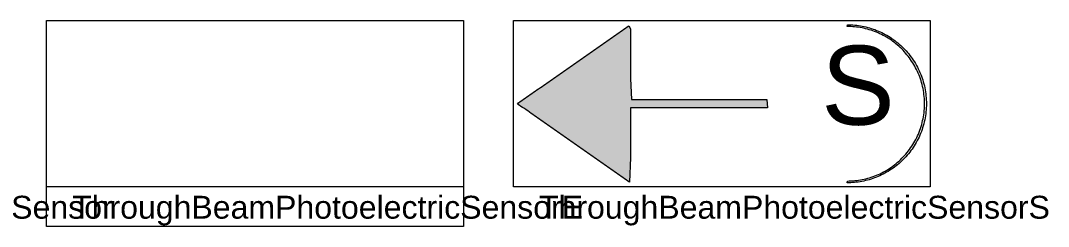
# Model space of a CAD drawing. Extents: x 0 to 1153, y -89 to 903.
# Drawn here: x 659.5 to 1152.7, y 566 to 665 of the extents above; entities that cross this region are included whole.
import ezdxf

# ---------------------------------------------------------------- set-up
doc = ezdxf.new("R2010")
doc.units = 0
doc.layers.get('0').update_dxf_attribs({"lineweight": 0})
doc.styles.add('Arial', font='Arial.ttf')
doc.styles.add('ArialMT', font='ArialMT.ttf')

msp = doc.modelspace()

# ---------------------------------------------------------------- hatches: boundary and pattern name
at = {"true_color": 0x000000}
h = msp.add_hatch(color=256, dxfattribs=at)
h.dxf.hatch_style = 1
h.paths.add_polyline_path([(952.16, 623.03), (952.16, 599.11), (951.76, 587.28), (950.96, 587.84), (950.16, 588.4), (949.36, 588.96), (948.55, 589.52), (947.75, 590.08), (946.95, 590.64), (946.15, 591.21), (945.34, 591.77), (944.54, 592.33), (943.74, 592.89), (942.94, 593.45), (942.14, 594.01), (941.33, 594.57), (940.53, 595.13), (939.73, 595.69), (938.93, 596.26), (938.13, 596.82), (937.32, 597.38), (936.52, 597.94), (935.72, 598.5), (934.92, 599.06), (934.11, 599.62), (933.31, 600.18), (932.51, 600.74), (931.71, 601.31), (930.91, 601.87), (930.1, 602.43), (929.3, 602.99), (928.5, 603.55), (927.7, 604.11), (926.89, 604.67), (926.09, 605.23), (925.29, 605.79), (924.49, 606.36), (923.69, 606.92), (922.88, 607.48), (922.08, 608.04), (921.28, 608.6), (920.48, 609.16), (919.68, 609.72), (918.87, 610.28), (918.07, 610.85), (917.27, 611.41), (916.47, 611.97), (915.66, 612.53), (914.86, 613.09), (914.06, 613.65), (913.26, 614.21), (912.46, 614.77), (911.65, 615.33), (910.85, 615.9), (910.05, 616.46), (909.25, 617.02), (908.45, 617.58), (907.64, 618.14), (906.84, 618.7), (906.04, 619.26), (905.24, 619.82), (904.43, 620.38), (903.63, 620.95), (902.83, 621.51), (902.03, 622.07), (901.23, 622.63), (900.42, 623.19), (899.62, 623.75), (898.82, 624.31), (898.02, 624.87), (898.48, 625.44), (899.28, 626), (900.08, 626.56), (900.88, 627.12), (901.69, 627.68), (902.49, 628.24), (903.29, 628.8), (904.09, 629.36), (904.9, 629.93), (905.7, 630.49), (906.5, 631.05), (907.3, 631.61), (908.1, 632.17), (908.91, 632.73), (909.71, 633.29), (910.51, 633.85), (911.31, 634.42), (912.12, 634.98), (912.92, 635.54), (913.72, 636.1), (914.52, 636.66), (915.32, 637.22), (916.13, 637.78), (916.93, 638.35), (917.73, 638.91), (918.53, 639.47), (919.33, 640.03), (920.14, 640.59), (920.94, 641.15), (921.74, 641.71), (922.54, 642.27), (923.35, 642.84), (924.15, 643.4), (924.95, 643.96), (925.75, 644.52), (926.55, 645.08), (927.36, 645.64), (928.16, 646.2), (928.96, 646.77), (929.76, 647.33), (930.56, 647.89), (931.37, 648.45), (932.17, 649.01), (932.97, 649.57), (933.77, 650.13), (934.58, 650.69), (935.38, 651.26), (936.18, 651.82), (936.98, 652.38), (937.78, 652.94), (938.59, 653.5), (939.39, 654.06), (940.19, 654.62), (940.99, 655.19), (941.79, 655.75), (942.6, 656.31), (943.4, 656.87), (944.2, 657.43), (945, 657.99), (945.81, 658.55), (946.61, 659.11), (947.41, 659.68), (948.21, 660.24), (949.01, 660.8), (949.82, 661.36), (950.62, 661.92), (951.42, 662.48), (952.16, 661.05), (952.16, 637.14), (952.62, 626.97), (953.42, 626.97), (954.22, 626.97), (955.03, 626.97), (955.83, 626.97), (956.63, 626.97), (957.43, 626.97), (958.24, 626.97), (959.04, 626.97), (959.84, 626.97), (960.64, 626.97), (961.44, 626.97), (962.25, 626.97), (963.05, 626.97), (963.85, 626.97), (964.65, 626.97), (965.46, 626.97), (966.26, 626.97), (967.06, 626.97), (967.86, 626.97), (968.67, 626.97), (969.47, 626.97), (970.27, 626.97), (971.07, 626.97), (971.88, 626.97), (972.68, 626.97), (973.48, 626.97), (974.28, 626.97), (975.09, 626.97), (975.89, 626.97), (976.69, 626.97), (977.49, 626.97), (978.29, 626.97), (979.1, 626.97), (979.9, 626.97), (980.7, 626.97), (981.5, 626.97), (982.31, 626.97), (983.11, 626.97), (983.91, 626.97), (984.71, 626.97), (985.52, 626.97), (986.32, 626.97), (987.12, 626.97), (987.92, 626.97), (988.73, 626.97), (989.53, 626.97), (990.33, 626.97), (991.13, 626.97), (991.94, 626.97), (992.74, 626.97), (993.54, 626.97), (994.34, 626.97), (995.14, 626.97), (995.95, 626.97), (996.75, 626.97), (997.55, 626.97), (998.35, 626.97), (999.16, 626.97), (999.96, 626.97), (1000.76, 626.97), (1001.56, 626.97), (1002.37, 626.97), (1003.17, 626.97), (1003.97, 626.97), (1004.77, 626.97), (1005.58, 626.97), (1006.38, 626.97), (1007.18, 626.97), (1007.98, 626.97), (1008.78, 626.97), (1009.59, 626.97), (1010.39, 626.97), (1011.19, 626.97), (1011.99, 626.97), (1012.8, 626.97), (1013.6, 626.97), (1014.4, 626.97), (1015.2, 626.97), (1016.01, 626.97), (1016.81, 626.97), (1017.61, 626.97), (1017.95, 623.03), (1017.15, 623.03), (1016.35, 623.03), (1015.55, 623.03), (1014.74, 623.03), (1013.94, 623.03), (1013.14, 623.03), (1012.34, 623.03), (1011.53, 623.03), (1010.73, 623.03), (1009.93, 623.03), (1009.13, 623.03), (1008.32, 623.03), (1007.52, 623.03), (1006.72, 623.03), (1005.92, 623.03), (1005.11, 623.03), (1004.31, 623.03), (1003.51, 623.03), (1002.71, 623.03), (1001.9, 623.03), (1001.1, 623.03), (1000.3, 623.03), (999.5, 623.03), (998.7, 623.03), (997.89, 623.03), (997.09, 623.03), (996.29, 623.03), (995.49, 623.03), (994.68, 623.03), (993.88, 623.03), (993.08, 623.03), (992.28, 623.03), (991.47, 623.03), (990.67, 623.03), (989.87, 623.03), (989.07, 623.03), (988.26, 623.03), (987.46, 623.03), (986.66, 623.03), (985.86, 623.03), (985.05, 623.03), (984.25, 623.03), (983.45, 623.03), (982.65, 623.03), (981.85, 623.03), (981.04, 623.03), (980.24, 623.03), (979.44, 623.03), (978.64, 623.03), (977.83, 623.03), (977.03, 623.03), (976.23, 623.03), (975.43, 623.03), (974.62, 623.03), (973.82, 623.03), (973.02, 623.03), (972.22, 623.03), (971.41, 623.03), (970.61, 623.03), (969.81, 623.03), (969.01, 623.03), (968.2, 623.03), (967.4, 623.03), (966.6, 623.03), (965.8, 623.03), (965, 623.03), (964.19, 623.03), (963.39, 623.03), (962.59, 623.03), (961.79, 623.03), (960.98, 623.03), (960.18, 623.03), (959.38, 623.03), (958.58, 623.03), (957.77, 623.03), (956.97, 623.03), (956.17, 623.03), (955.37, 623.03), (954.56, 623.03), (953.76, 623.03), (952.96, 623.03), (952.16, 623.03)])

# ---------------------------------------------------------------- linework, layer by layer
for points in [[(672, 665), (872, 665), (872, 566), (672, 566), (672, 665)], [(952.16, 623.03), (952.16, 599.11), (951.76, 587.28), (950.96, 587.84), (950.16, 588.4), (949.36, 588.96), (948.55, 589.52), (947.75, 590.08), (946.95, 590.64), (946.15, 591.21), (945.34, 591.77), (944.54, 592.33), (943.74, 592.89), (942.94, 593.45), (942.14, 594.01), (941.33, 594.57), (940.53, 595.13), (939.73, 595.69), (938.93, 596.26), (938.13, 596.82), (937.32, 597.38), (936.52, 597.94), (935.72, 598.5), (934.92, 599.06), (934.11, 599.62), (933.31, 600.18), (932.51, 600.74), (931.71, 601.31), (930.91, 601.87), (930.1, 602.43), (929.3, 602.99), (928.5, 603.55), (927.7, 604.11), (926.89, 604.67), (926.09, 605.23), (925.29, 605.79), (924.49, 606.36), (923.69, 606.92), (922.88, 607.48), (922.08, 608.04), (921.28, 608.6), (920.48, 609.16), (919.68, 609.72), (918.87, 610.28), (918.07, 610.85), (917.27, 611.41), (916.47, 611.97), (915.66, 612.53), (914.86, 613.09), (914.06, 613.65), (913.26, 614.21), (912.46, 614.77), (911.65, 615.33), (910.85, 615.9), (910.05, 616.46), (909.25, 617.02), (908.45, 617.58), (907.64, 618.14), (906.84, 618.7), (906.04, 619.26), (905.24, 619.82), (904.43, 620.38), (903.63, 620.95), (902.83, 621.51), (902.03, 622.07), (901.23, 622.63), (900.42, 623.19), (899.62, 623.75), (898.82, 624.31), (898.02, 624.87), (898.48, 625.44), (899.28, 626), (900.08, 626.56), (900.88, 627.12), (901.69, 627.68), (902.49, 628.24), (903.29, 628.8), (904.09, 629.36), (904.9, 629.93), (905.7, 630.49), (906.5, 631.05), (907.3, 631.61), (908.1, 632.17), (908.91, 632.73), (909.71, 633.29), (910.51, 633.85), (911.31, 634.42), (912.12, 634.98), (912.92, 635.54), (913.72, 636.1), (914.52, 636.66), (915.32, 637.22), (916.13, 637.78), (916.93, 638.35), (917.73, 638.91), (918.53, 639.47), (919.33, 640.03), (920.14, 640.59), (920.94, 641.15), (921.74, 641.71), (922.54, 642.27), (923.35, 642.84), (924.15, 643.4), (924.95, 643.96), (925.75, 644.52), (926.55, 645.08), (927.36, 645.64), (928.16, 646.2), (928.96, 646.77), (929.76, 647.33), (930.56, 647.89), (931.37, 648.45), (932.17, 649.01), (932.97, 649.57), (933.77, 650.13), (934.58, 650.69), (935.38, 651.26), (936.18, 651.82), (936.98, 652.38), (937.78, 652.94), (938.59, 653.5), (939.39, 654.06), (940.19, 654.62), (940.99, 655.19), (941.79, 655.75), (942.6, 656.31), (943.4, 656.87), (944.2, 657.43), (945, 657.99), (945.81, 658.55), (946.61, 659.11), (947.41, 659.68), (948.21, 660.24), (949.01, 660.8), (949.82, 661.36), (950.62, 661.92), (951.42, 662.48), (952.16, 661.05), (952.16, 637.14), (952.62, 626.97), (953.42, 626.97), (954.22, 626.97), (955.03, 626.97), (955.83, 626.97), (956.63, 626.97), (957.43, 626.97), (958.24, 626.97), (959.04, 626.97), (959.84, 626.97), (960.64, 626.97), (961.44, 626.97), (962.25, 626.97), (963.05, 626.97), (963.85, 626.97), (964.65, 626.97), (965.46, 626.97), (966.26, 626.97), (967.06, 626.97), (967.86, 626.97), (968.67, 626.97), (969.47, 626.97), (970.27, 626.97), (971.07, 626.97), (971.88, 626.97), (972.68, 626.97), (973.48, 626.97), (974.28, 626.97), (975.09, 626.97), (975.89, 626.97), (976.69, 626.97), (977.49, 626.97), (978.29, 626.97), (979.1, 626.97), (979.9, 626.97), (980.7, 626.97), (981.5, 626.97), (982.31, 626.97), (983.11, 626.97), (983.91, 626.97), (984.71, 626.97), (985.52, 626.97), (986.32, 626.97), (987.12, 626.97), (987.92, 626.97), (988.73, 626.97), (989.53, 626.97), (990.33, 626.97), (991.13, 626.97), (991.94, 626.97), (992.74, 626.97), (993.54, 626.97), (994.34, 626.97), (995.14, 626.97), (995.95, 626.97), (996.75, 626.97), (997.55, 626.97), (998.35, 626.97), (999.16, 626.97), (999.96, 626.97), (1000.76, 626.97), (1001.56, 626.97), (1002.37, 626.97), (1003.17, 626.97), (1003.97, 626.97), (1004.77, 626.97), (1005.58, 626.97), (1006.38, 626.97), (1007.18, 626.97), (1007.98, 626.97), (1008.78, 626.97), (1009.59, 626.97), (1010.39, 626.97), (1011.19, 626.97), (1011.99, 626.97), (1012.8, 626.97), (1013.6, 626.97), (1014.4, 626.97), (1015.2, 626.97), (1016.01, 626.97), (1016.81, 626.97), (1017.61, 626.97), (1017.95, 623.03), (1017.15, 623.03), (1016.35, 623.03), (1015.55, 623.03), (1014.74, 623.03), (1013.94, 623.03), (1013.14, 623.03), (1012.34, 623.03), (1011.53, 623.03), (1010.73, 623.03), (1009.93, 623.03), (1009.13, 623.03), (1008.32, 623.03), (1007.52, 623.03), (1006.72, 623.03), (1005.92, 623.03), (1005.11, 623.03), (1004.31, 623.03), (1003.51, 623.03), (1002.71, 623.03), (1001.9, 623.03), (1001.1, 623.03), (1000.3, 623.03), (999.5, 623.03), (998.7, 623.03), (997.89, 623.03), (997.09, 623.03), (996.29, 623.03), (995.49, 623.03), (994.68, 623.03), (993.88, 623.03), (993.08, 623.03), (992.28, 623.03), (991.47, 623.03), (990.67, 623.03), (989.87, 623.03), (989.07, 623.03), (988.26, 623.03), (987.46, 623.03), (986.66, 623.03), (985.86, 623.03), (985.05, 623.03), (984.25, 623.03), (983.45, 623.03), (982.65, 623.03), (981.85, 623.03), (981.04, 623.03), (980.24, 623.03), (979.44, 623.03), (978.64, 623.03), (977.83, 623.03), (977.03, 623.03), (976.23, 623.03), (975.43, 623.03), (974.62, 623.03), (973.82, 623.03), (973.02, 623.03), (972.22, 623.03), (971.41, 623.03), (970.61, 623.03), (969.81, 623.03), (969.01, 623.03), (968.2, 623.03), (967.4, 623.03), (966.6, 623.03), (965.8, 623.03), (965, 623.03), (964.19, 623.03), (963.39, 623.03), (962.59, 623.03), (961.79, 623.03), (960.98, 623.03), (960.18, 623.03), (959.38, 623.03), (958.58, 623.03), (957.77, 623.03), (956.97, 623.03), (956.17, 623.03), (955.37, 623.03), (954.56, 623.03), (953.76, 623.03), (952.96, 623.03), (952.16, 623.03), (952.16, 623.03)], [(1056.12, 662.14), (1056.22, 663), (1057.12, 662.99), (1058.01, 662.95), (1058.9, 662.9), (1059.79, 662.82), (1060.69, 662.73), (1061.57, 662.61), (1062.46, 662.47), (1063.34, 662.31), (1064.22, 662.13), (1065.1, 661.93), (1065.97, 661.71), (1066.83, 661.47), (1067.69, 661.2), (1068.55, 660.92), (1069.4, 660.61), (1070.24, 660.28), (1071.08, 659.94), (1071.9, 659.57), (1072.73, 659.18), (1073.54, 658.77), (1074.34, 658.35), (1075.14, 657.9), (1075.92, 657.43), (1076.69, 656.94), (1077.46, 656.44), (1078.21, 655.91), (1078.95, 655.37), (1079.68, 654.8), (1080.4, 654.22), (1081.1, 653.62), (1081.79, 653), (1082.47, 652.37), (1083.13, 651.71), (1083.78, 651.04), (1084.41, 650.35), (1085.03, 649.65), (1085.63, 648.93), (1086.22, 648.19), (1086.78, 647.43), (1087.33, 646.67), (1087.86, 645.88), (1088.37, 645.08), (1088.87, 644.27), (1089.34, 643.45), (1089.79, 642.61), (1090.23, 641.75), (1090.64, 640.89), (1091.03, 640.02), (1091.4, 639.13), (1091.75, 638.23), (1092.07, 637.32), (1092.37, 636.41), (1092.65, 635.48), (1092.91, 634.55), (1093.14, 633.61), (1093.34, 632.66), (1093.53, 631.71), (1093.68, 630.75), (1093.82, 629.79), (1093.93, 628.82), (1094.01, 627.85), (1094.07, 626.88), (1094.11, 625.91), (1094.12, 624.93), (1094.1, 623.96), (1094.06, 622.99), (1094, 622.02), (1093.91, 621.05), (1093.8, 620.08), (1093.66, 619.12), (1093.5, 618.16), (1093.32, 617.21), (1093.11, 616.26), (1092.87, 615.32), (1092.61, 614.39), (1092.33, 613.47), (1092.03, 612.55), (1091.7, 611.64), (1091.35, 610.75), (1090.98, 609.86), (1090.58, 608.99), (1090.17, 608.13), (1089.73, 607.28), (1089.28, 606.44), (1088.8, 605.61), (1088.3, 604.8), (1087.79, 604.01), (1087.26, 603.23), (1086.71, 602.46), (1086.14, 601.71), (1085.55, 600.97), (1084.95, 600.25), (1084.33, 599.55), (1083.69, 598.87), (1083.04, 598.2), (1082.38, 597.55), (1081.7, 596.91), (1081.01, 596.29), (1080.3, 595.7), (1079.58, 595.12), (1078.85, 594.56), (1078.11, 594.01), (1077.35, 593.49), (1076.59, 592.99), (1075.81, 592.5), (1075.03, 592.04), (1074.23, 591.59), (1073.43, 591.17), (1072.61, 590.76), (1071.79, 590.38), (1070.96, 590.01), (1070.12, 589.67), (1069.28, 589.35), (1068.43, 589.04), (1067.57, 588.76), (1066.71, 588.5), (1065.85, 588.26), (1064.97, 588.04), (1064.1, 587.84), (1063.22, 587.66), (1062.34, 587.51), (1061.45, 587.37), (1060.56, 587.26), (1059.67, 587.16), (1058.78, 587.09), (1057.89, 587.04), (1056.99, 587.01), (1056.12, 587.02), (1056.24, 587.86), (1057.13, 587.87), (1058.03, 587.91), (1058.92, 587.96), (1059.81, 588.04), (1060.7, 588.14), (1061.59, 588.26), (1062.48, 588.4), (1063.36, 588.57), (1064.24, 588.75), (1065.11, 588.96), (1065.98, 589.19), (1066.84, 589.44), (1067.7, 589.71), (1068.56, 590), (1069.4, 590.32), (1070.24, 590.65), (1071.08, 591.01), (1071.9, 591.38), (1072.72, 591.78), (1073.53, 592.2), (1074.32, 592.64), (1075.11, 593.1), (1075.89, 593.57), (1076.66, 594.07), (1077.42, 594.59), (1078.16, 595.13), (1078.9, 595.69), (1079.62, 596.26), (1080.32, 596.86), (1081.02, 597.47), (1081.7, 598.11), (1082.36, 598.76), (1083.01, 599.42), (1083.65, 600.11), (1084.27, 600.81), (1084.87, 601.53), (1085.46, 602.27), (1086.02, 603.02), (1086.57, 603.79), (1087.11, 604.57), (1087.62, 605.37), (1088.11, 606.18), (1088.58, 607.01), (1089.03, 607.85), (1089.47, 608.7), (1089.88, 609.57), (1090.26, 610.45), (1090.63, 611.34), (1090.97, 612.24), (1091.29, 613.14), (1091.59, 614.06), (1091.86, 614.99), (1092.11, 615.93), (1092.33, 616.87), (1092.53, 617.82), (1092.7, 618.77), (1092.85, 619.73), (1092.98, 620.7), (1093.08, 621.66), (1093.15, 622.63), (1093.2, 623.61), (1093.22, 624.58), (1093.22, 625.55), (1093.19, 626.53), (1093.14, 627.5), (1093.06, 628.47), (1092.96, 629.44), (1092.83, 630.4), (1092.68, 631.36), (1092.5, 632.31), (1092.3, 633.26), (1092.07, 634.2), (1091.82, 635.14), (1091.55, 636.06), (1091.25, 636.98), (1090.92, 637.89), (1090.58, 638.79), (1090.21, 639.67), (1089.82, 640.55), (1089.41, 641.41), (1088.97, 642.27), (1088.52, 643.1), (1088.04, 643.93), (1087.55, 644.74), (1087.03, 645.54), (1086.5, 646.32), (1085.95, 647.08), (1085.38, 647.83), (1084.79, 648.57), (1084.18, 649.28), (1083.56, 649.99), (1082.93, 650.67), (1082.27, 651.33), (1081.61, 651.98), (1080.92, 652.61), (1080.23, 653.22), (1079.52, 653.82), (1078.8, 654.39), (1078.06, 654.95), (1077.31, 655.48), (1076.55, 656), (1075.78, 656.49), (1075, 656.97), (1074.21, 657.43), (1073.41, 657.86), (1072.61, 658.28), (1071.79, 658.67), (1070.96, 659.04), (1070.13, 659.4), (1069.29, 659.73), (1068.44, 660.04), (1067.59, 660.33), (1066.73, 660.6), (1065.86, 660.84), (1064.99, 661.07), (1064.11, 661.27), (1063.24, 661.46), (1062.35, 661.62), (1061.47, 661.76), (1060.58, 661.87), (1059.69, 661.97), (1058.8, 662.04), (1057.91, 662.1), (1057.01, 662.13), (1056.12, 662.14), (1056.12, 662.14)]]:
    msp.add_lwpolyline(points, dxfattribs=at)
at = {"true_color": 0xcccccc}
for points in [[(672, 665), (872, 665), (872, 585), (672, 585), (672, 665)], [(896, 665), (1096, 665), (1096, 585), (896, 585), (896, 665)]]:
    msp.add_lwpolyline(points, dxfattribs=at)

# ---------------------------------------------------------------- texts
at = {"true_color": 0x000000, "style": 'ArialMT'}
msp.add_text('S', height=37.99, dxfattribs=at).set_placement((1043.59, 614.91))
at = {"true_color": 0x888888, "style": 'Arial'}
for s, p in [('PhotoelectricRetroReflectiveSensor', (461.18, 569.75)), ('ThroughBeamPhotoelectricSensorE', (684.27, 569.75)), ('ThroughBeamPhotoelectricSensorS', (908.27, 569.75))]:
    msp.add_text(s, height=11, dxfattribs=at).set_placement(p)

doc.saveas('drawing.dxf')
